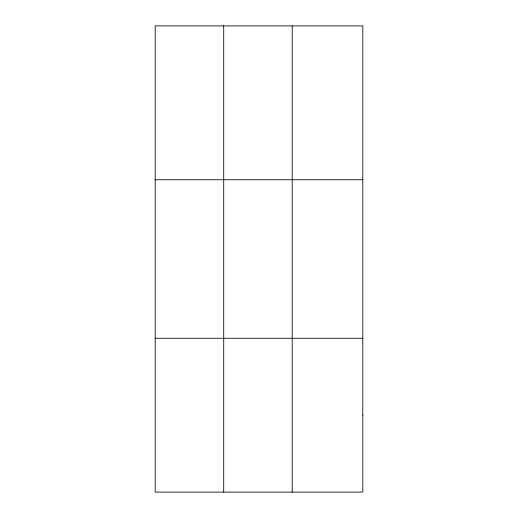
<?xml version="1.0" encoding="UTF-8"?>
<svg xmlns="http://www.w3.org/2000/svg" width="518" height="518" viewBox="0 0 518 518"><rect width="100%" height="100%" fill="white"/><g stroke="black" fill="none" stroke-linecap="round" stroke-linejoin="round"><path stroke-width="0.78" d="M223.711 492.1L223.711 25.9M292.217 492.1L292.217 25.9M155.199 179.746L362.801 179.746M155.199 338.254L362.801 338.254M362.801 415.177L362.801 492.1L155.199 492.1L155.199 25.9L362.801 25.9L362.801 415.177"/></g></svg>
